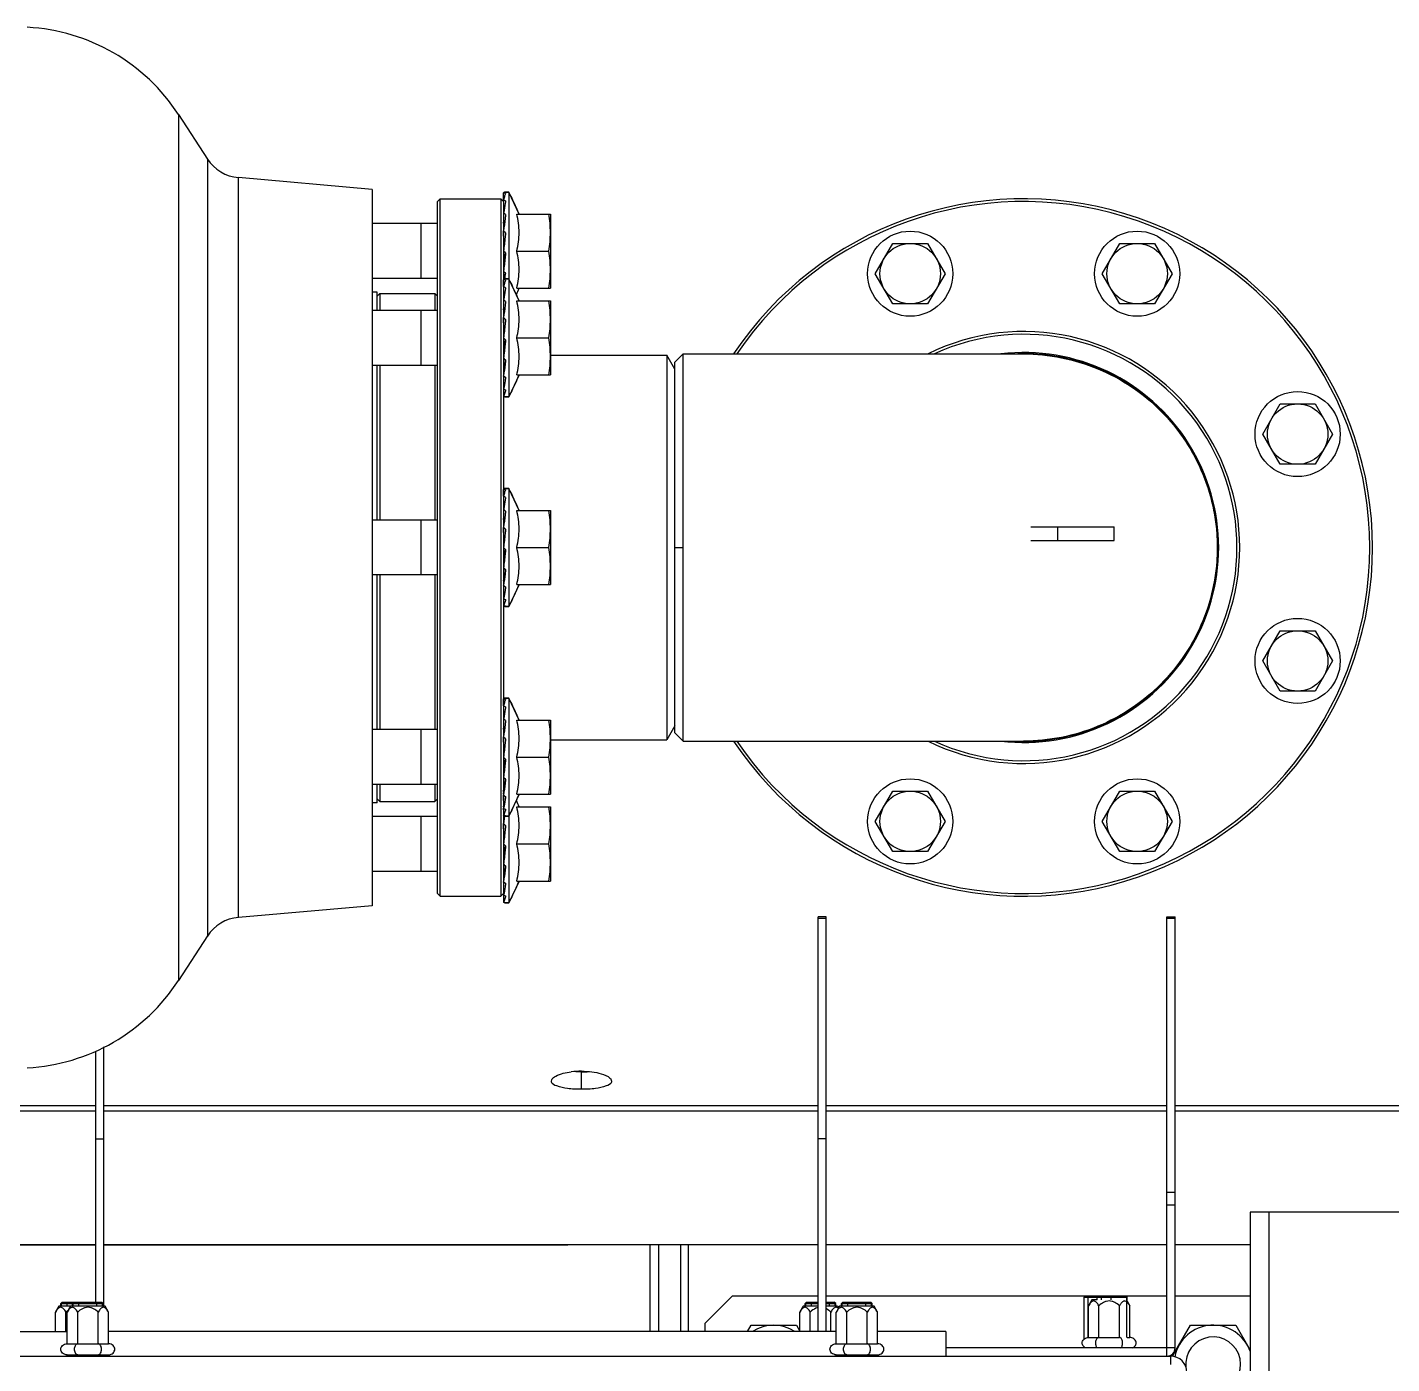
# Model space of a CAD drawing. Header units: millimetres. Extents: x 0 to 10500, y 0 to 7425.
# Drawn here: x 3596.9 to 4093.6, y 1867.5 to 2354.2 of the extents above; entities that cross this region are included whole.
import ezdxf

# ---------------------------------------------------------------- set-up
doc = ezdxf.new("R2010")
doc.units = ezdxf.units.MM
doc.header["$LTSCALE"] = 577.5
doc.layers.get('0').update_dxf_attribs({"linetype": 'CONTINUOUS'})
doc.layers.add('02___PRT_ALL_AXES', color=7, linetype='CONTINUOUS')
doc.layers.add('AXES', color=7, linetype='CONTINUOUS')

msp = doc.modelspace()

# ---------------------------------------------------------------- linework, layer by layer
at = {"color": 6, "linetype": 'Continuous'}
for p, q in [((3651.92, 2322.42), (3662.45, 2306.21)), ((3651.92, 2322.42), (3651.92, 2007.04)), ((3662.45, 2306.21), (3662.45, 2023.25)), ((3673.72, 2030.02), (3673.72, 2299.43)), ((3722.49, 2295.17), (3673.72, 2299.43)), ((3722.49, 2295.17), (3722.49, 2034.29)), ((3722.49, 2034.29), (3673.72, 2030.02)), ((3662.45, 2023.25), (3651.92, 2007.04))]:
    msp.add_line(p, q, dxfattribs=at)
at = {"color": 7, "linetype": 'Continuous'}
for p, q in [((3746.24, 2290.73), (3747.24, 2291.73)), ((3746.24, 2038.73), (3746.24, 2290.73)), ((3747.24, 2037.73), (3747.24, 2291.73)), ((3770.24, 2290.73), (3769.24, 2291.73)), ((3769.24, 2291.73), (3769.24, 2037.73)), ((3770.24, 2290.73), (3770.24, 2038.73)), ((3770.29, 2291.37), (3770.27, 2293.85)), ((3770.71, 2294.18), (3772.24, 2294.18)), ((3770.32, 2286.79), (3770.27, 2286.48)), ((3740.24, 2262.68), (3740.24, 2282.68)), ((3770.29, 2284.74), (3770.24, 2284.73)), ((3770.3, 2284), (3770.24, 2284)), ((3770.32, 2283.27), (3770.24, 2283.28)), ((3770.33, 2282.6), (3770.24, 2282.64)), ((3770.33, 2280.5), (3770.24, 2280.55)), ((3770.33, 2282.4), (3770.31, 2283.26)), ((3770.28, 2280.05), (3770.24, 2280.07)), ((3770.37, 2276.77), (3770.24, 2276.86)), ((3770.69, 2276.26), (3770.24, 2276.61)), ((3770.37, 2276.77), (3770.37, 2276.87)), ((3771.04, 2272), (3770.24, 2272.68)), ((3770.37, 2268.38), (3771.04, 2272)), ((3770.37, 2268.38), (3770.24, 2268.49)), ((3770.37, 2264.7), (3770.24, 2264.81)), ((3770.27, 2262.06), (3770.24, 2262.08)), ((3770.28, 2260.61), (3770.24, 2260.63)), ((3770.29, 2259.75), (3770.27, 2262.23)), ((3770.37, 2264.7), (3770.46, 2265.15)), ((3770.71, 2262.56), (3772.24, 2262.56)), ((3724.24, 2256.23), (3725.24, 2257.23)), ((3725.24, 2257.23), (3725.24, 2251.06)), ((3725.24, 2257.23), (3745.24, 2257.23)), ((3746.24, 2256.23), (3745.24, 2257.23)), ((3745.24, 2257.23), (3745.24, 2251.06)), ((3770.3, 2256.85), (3770.28, 2254.92)), ((3740.24, 2231.06), (3740.24, 2251.06)), ((3770.29, 2253.12), (3770.24, 2253.11)), ((3770.3, 2252.38), (3770.24, 2252.39)), ((3770.32, 2251.65), (3770.24, 2251.66)), ((3770.33, 2250.98), (3770.24, 2251.02)), ((3770.32, 2255.17), (3770.27, 2254.86)), ((3770.33, 2250.79), (3770.31, 2251.64)), ((3770.33, 2248.89), (3770.24, 2248.93)), ((3770.28, 2248.43), (3770.24, 2248.45)), ((3770.37, 2245.16), (3770.24, 2245.25)), ((3770.69, 2244.64), (3770.24, 2244.99)), ((3771.04, 2240.38), (3770.24, 2241.06)), ((3770.37, 2245.16), (3770.37, 2245.25)), ((3770.37, 2236.76), (3770.24, 2236.88)), ((3770.37, 2236.76), (3771.04, 2240.38)), ((3725.24, 2231.06), (3725.24, 2174.73)), ((3745.24, 2231.06), (3745.24, 2174.73)), ((3770.37, 2233.08), (3770.24, 2233.19)), ((3770.32, 2230.41), (3770.24, 2230.46)), ((3770.37, 2233.08), (3770.46, 2233.53)), ((3832.64, 2229.73), (3829.76, 2234.73)), ((3829.76, 2234.73), (3829.76, 2094.73)), ((3835.64, 2235.23), (3832.64, 2232.23)), ((3832.64, 2097.23), (3832.64, 2232.23)), ((3835.69, 2164.73), (3835.64, 2235.23)), ((3835.65, 2235.23), (3959.61, 2235.23)), ((3770.29, 2228.99), (3770.24, 2229.01)), ((3770.32, 2226.94), (3770.28, 2227.22)), ((3770.32, 2230.41), (3770.31, 2230.37)), ((3770.29, 2222.43), (3770.27, 2219.88)), ((3770.29, 2222.37), (3770.28, 2222.43)), ((3770.71, 2219.56), (3772.24, 2219.56)), ((3770.29, 2183.42), (3770.27, 2185.9)), ((3770.71, 2186.23), (3772.24, 2186.23)), ((3770.29, 2176.79), (3770.24, 2176.78)), ((3770.3, 2176.05), (3770.24, 2176.05)), ((3770.32, 2178.84), (3770.27, 2178.53)), ((3740.24, 2154.73), (3740.24, 2174.73)), ((3770.32, 2175.32), (3770.24, 2175.33)), ((3770.33, 2174.65), (3770.24, 2174.69)), ((3770.33, 2172.55), (3770.24, 2172.6)), ((3770.28, 2172.1), (3770.24, 2172.12)), ((3770.33, 2174.45), (3770.31, 2175.31)), ((3770.37, 2168.82), (3770.24, 2168.91)), ((3770.69, 2168.31), (3770.24, 2168.66)), ((3770.37, 2168.82), (3770.37, 2168.92)), ((3771.04, 2164.05), (3770.24, 2164.73)), ((3770.37, 2160.43), (3771.04, 2164.05)), ((3832.64, 2164.73), (3835.69, 2164.73)), ((3835.64, 2094.23), (3835.69, 2164.73)), ((3770.37, 2160.43), (3770.24, 2160.54)), ((3770.37, 2156.75), (3770.24, 2156.86)), ((3770.37, 2156.75), (3770.46, 2157.2)), ((3725.24, 2154.73), (3725.24, 2098.4)), ((3745.24, 2154.73), (3745.24, 2098.4)), ((3770.32, 2154.08), (3770.24, 2154.13)), ((3770.29, 2152.65), (3770.24, 2152.68)), ((3770.32, 2154.08), (3770.31, 2154.04)), ((3770.29, 2146.1), (3770.27, 2143.55)), ((3770.32, 2150.61), (3770.28, 2150.89)), ((3770.29, 2146.03), (3770.28, 2146.1)), ((3770.71, 2143.23), (3772.24, 2143.23)), ((3770.29, 2107.09), (3770.27, 2109.57)), ((3770.71, 2109.9), (3772.24, 2109.9)), ((3770.32, 2102.51), (3770.27, 2102.2)), ((3740.24, 2078.4), (3740.24, 2098.4)), ((3770.29, 2100.46), (3770.24, 2100.45)), ((3770.3, 2099.71), (3770.24, 2099.72)), ((3770.32, 2098.98), (3770.24, 2099)), ((3770.33, 2098.32), (3770.24, 2098.36)), ((3770.33, 2098.12), (3770.31, 2098.97)), ((3832.64, 2099.73), (3829.76, 2094.73)), ((3832.64, 2097.23), (3835.64, 2094.23)), ((3770.33, 2096.22), (3770.24, 2096.26)), ((3770.28, 2095.77), (3770.24, 2095.79)), ((3770.37, 2092.49), (3770.24, 2092.58)), ((3770.69, 2091.97), (3770.24, 2092.33)), ((3770.37, 2092.49), (3770.37, 2092.59)), ((3835.65, 2094.23), (3959.61, 2094.23)), ((3771.04, 2087.71), (3770.24, 2088.4)), ((3770.37, 2084.09), (3771.04, 2087.71)), ((3770.37, 2084.09), (3770.24, 2084.21)), ((3725.24, 2078.4), (3725.24, 2072.23)), ((3745.24, 2078.4), (3745.24, 2072.23)), ((3770.37, 2080.42), (3770.24, 2080.53)), ((3770.32, 2077.75), (3770.24, 2077.8)), ((3770.32, 2077.75), (3770.31, 2077.71)), ((3770.37, 2080.42), (3770.46, 2080.87)), ((3724.24, 2073.23), (3725.24, 2072.23)), ((3725.24, 2072.23), (3745.24, 2072.23)), ((3746.24, 2073.23), (3745.24, 2072.23)), ((3770.29, 2076.32), (3770.24, 2076.34)), ((3770.28, 2075.43), (3770.27, 2075.39)), ((3770.28, 2075.38), (3770.27, 2075.39)), ((3770.27, 2074.93), (3770.27, 2075.39)), ((3770.28, 2076.33), (3770.28, 2076.34)), ((3770.29, 2075.92), (3770.28, 2076.33)), ((3770.32, 2074.28), (3770.28, 2074.56)), ((3770.3, 2072.59), (3770.28, 2074.54)), ((3740.24, 2046.78), (3740.24, 2066.78)), ((3770.28, 2068.84), (3770.24, 2068.83)), ((3770.28, 2068.1), (3770.24, 2068.1)), ((3770.27, 2067.37), (3770.24, 2067.38)), ((3770.33, 2066.7), (3770.24, 2066.74)), ((3770.28, 2070.64), (3770.27, 2070.58)), ((3770.27, 2070.24), (3770.27, 2070.58)), ((3770.29, 2069.77), (3770.27, 2067.22)), ((3770.63, 2066.91), (3770.27, 2064.11)), ((3770.29, 2069.7), (3770.28, 2069.77)), ((3770.29, 2069.25), (3770.28, 2069.75)), ((3770.33, 2066.5), (3770.32, 2067.17)), ((3770.71, 2066.9), (3772.24, 2066.9)), ((3770.33, 2064.6), (3770.24, 2064.65)), ((3770.28, 2064.15), (3770.24, 2064.17)), ((3770.37, 2060.87), (3770.24, 2060.96)), ((3770.69, 2060.36), (3770.24, 2060.71)), ((3771.04, 2056.1), (3770.24, 2056.78)), ((3770.37, 2060.87), (3770.37, 2060.97)), ((3770.37, 2052.48), (3770.24, 2052.59)), ((3770.37, 2052.48), (3771.04, 2056.1)), ((3770.37, 2048.8), (3770.24, 2048.91)), ((3770.37, 2048.8), (3770.46, 2049.25)), ((3770.32, 2046.13), (3770.24, 2046.18)), ((3770.29, 2044.7), (3770.24, 2044.73)), ((3770.32, 2042.66), (3770.28, 2042.94)), ((3770.32, 2046.13), (3770.31, 2046.09)), ((3746.24, 2038.73), (3747.24, 2037.73)), ((3770.24, 2038.73), (3769.24, 2037.73)), ((3770.29, 2038.15), (3770.27, 2035.6)), ((3770.29, 2038.08), (3770.28, 2038.15)), ((3770.71, 2035.28), (3772.24, 2035.28)), ((3887.79, 2030.23), (3884.79, 2030.23)), ((3884.79, 2029.76), (3887.79, 2029.76)), ((3887.79, 1879.23), (3887.79, 2030.23)), ((4011.79, 2030.23), (4014.79, 2030.23)), ((4011.79, 1870.23), (4011.79, 2030.23)), ((4011.79, 2029.76), (4014.79, 2029.76)), ((3624.79, 1888.43), (3624.79, 1982.93)), ((3798.64, 1967.41), (3798.64, 1973.73)), ((3497.79, 1961.55), (3621.79, 1961.55)), ((3497.79, 1959.53), (3621.79, 1959.53)), ((3624.79, 1961.55), (3884.79, 1961.55)), ((3624.79, 1959.53), (3884.79, 1959.53)), ((3887.79, 1961.55), (4011.79, 1961.55)), ((3887.79, 1959.53), (4011.79, 1959.53)), ((4014.79, 1961.55), (4118.64, 1961.55)), ((4014.79, 1959.53), (4118.64, 1959.53)), ((3621.79, 1949.42), (3624.79, 1949.42)), ((3887.79, 1949.42), (3884.79, 1949.42)), ((4011.79, 1929.92), (4014.79, 1929.92)), ((4011.79, 1925.39), (4014.79, 1925.39)), ((4048.85, 1922.73), (4042.13, 1922.73)), ((4042.13, 1922.73), (4042.13, 1622.73)), ((4124.01, 1922.73), (4048.85, 1922.73)), ((4048.85, 1922.73), (4048.85, 1622.73)), ((3837.64, 1879.23), (3837.64, 1910.73)), ((3608.37, 1888.43), (3607.17, 1886.35)), ((3612.64, 1888.43), (3608.37, 1888.43)), ((3609.08, 1889.43), (3609.58, 1889.93)), ((3609.08, 1889.43), (3624.47, 1889.43)), ((3609.79, 1889.93), (3609.32, 1889.43)), ((3609.32, 1888.43), (3609.32, 1889.43)), ((3609.58, 1889.93), (3623.97, 1889.93)), ((3611.77, 1889.93), (3611.4, 1889.43)), ((3611.4, 1888.43), (3611.4, 1889.43)), ((3612.64, 1888.43), (3611.44, 1886.35)), ((3625.18, 1888.43), (3612.64, 1888.43)), ((3613.35, 1889.43), (3613.85, 1889.93)), ((3614.07, 1889.93), (3613.59, 1889.43)), ((3613.59, 1888.43), (3613.59, 1889.43)), ((3616.04, 1889.93), (3615.67, 1889.43)), ((3615.67, 1888.43), (3615.67, 1889.43)), ((3621.85, 1889.93), (3622.23, 1889.43)), ((3622.23, 1888.43), (3622.23, 1889.43)), ((3623.77, 1889.93), (3624.25, 1889.43)), ((3624.47, 1889.43), (3623.97, 1889.93)), ((3624.25, 1888.43), (3624.25, 1889.43)), ((3626.42, 1886.29), (3625.18, 1888.43)), ((3853.64, 1892.23), (3843.64, 1882.23)), ((3853.64, 1892.23), (3884.79, 1892.23)), ((3879.37, 1888.43), (3878.17, 1886.35)), ((3884.79, 1888.43), (3879.37, 1888.43)), ((3880.07, 1889.43), (3880.57, 1889.93)), ((3880.07, 1889.43), (3884.79, 1889.43)), ((3880.78, 1889.93), (3880.31, 1889.43)), ((3880.31, 1888.43), (3880.31, 1889.43)), ((3880.57, 1889.93), (3884.79, 1889.93)), ((3882.76, 1889.93), (3882.39, 1889.43)), ((3882.39, 1888.43), (3882.39, 1889.43)), ((3887.79, 1892.23), (4011.79, 1892.23)), ((3887.79, 1889.93), (3890.69, 1889.93)), ((3887.79, 1889.43), (3891.19, 1889.43)), ((3891.09, 1888.43), (3887.79, 1888.43)), ((3888.57, 1889.93), (3888.95, 1889.43)), ((3888.95, 1888.43), (3888.95, 1889.43)), ((3890.49, 1889.93), (3890.97, 1889.43)), ((3891.19, 1889.43), (3890.69, 1889.93)), ((3890.97, 1888.43), (3890.97, 1889.43)), ((3891.9, 1888.43), (3891.09, 1888.43)), ((3892.64, 1888.43), (3891.44, 1886.35)), ((3891.9, 1888.43), (3892.27, 1887.8)), ((3905.17, 1888.43), (3892.64, 1888.43)), ((3893.34, 1889.43), (3893.84, 1889.93)), ((3893.34, 1889.43), (3904.46, 1889.43)), ((3894.06, 1889.93), (3893.58, 1889.43)), ((3893.58, 1888.43), (3893.58, 1889.43)), ((3893.84, 1889.93), (3903.96, 1889.93)), ((3896.03, 1889.93), (3895.66, 1889.43)), ((3895.66, 1888.43), (3895.66, 1889.43)), ((3901.84, 1889.93), (3902.22, 1889.43)), ((3902.22, 1888.43), (3902.22, 1889.43)), ((3903.76, 1889.93), (3904.24, 1889.43)), ((3904.46, 1889.43), (3903.96, 1889.93)), ((3904.24, 1888.43), (3904.24, 1889.43)), ((3906.41, 1886.29), (3905.17, 1888.43)), ((3981.64, 1891.73), (3982.14, 1892.23)), ((3981.64, 1891.73), (3997.33, 1891.73)), ((3983.49, 1892.23), (3983.16, 1891.73)), ((3983.16, 1877.02), (3983.16, 1891.73)), ((3984.5, 1890.73), (3983.26, 1888.59)), ((3983.26, 1877.03), (3983.26, 1888.59)), ((3986.41, 1890.73), (3984.5, 1890.73)), ((3986.41, 1891.73), (3986.91, 1892.23)), ((3986.88, 1892.23), (3986.87, 1892.18)), ((3987.01, 1877.03), (3987.01, 1888.59)), ((3988.26, 1892.23), (3987.93, 1891.73)), ((3987.93, 1890.73), (3987.93, 1891.73)), ((3991.66, 1892.23), (3991.5, 1891.73)), ((3991.5, 1890.73), (3991.5, 1891.73)), ((3994.52, 1877.03), (3994.52, 1888.59)), ((3996.66, 1892.23), (3997.15, 1891.73)), ((3997.33, 1891.73), (3996.83, 1892.23)), ((3997.15, 1877.03), (3997.15, 1891.73)), ((3997.33, 1890.21), (3998.27, 1888.59)), ((3998.27, 1877.03), (3998.27, 1888.59)), ((4014.79, 1892.23), (4042.13, 1892.23)), ((3607.14, 1879.23), (3607.14, 1886.29)), ((3610.95, 1879.23), (3610.95, 1886.29)), ((3611.41, 1874.73), (3611.41, 1886.29)), ((3615.22, 1874.73), (3615.22, 1886.29)), ((3622.72, 1874.73), (3622.72, 1886.29)), ((3626.42, 1874.73), (3626.42, 1886.29)), ((3878.13, 1879.23), (3878.13, 1886.29)), ((3881.94, 1879.23), (3881.94, 1886.29)), ((3889.44, 1879.23), (3889.44, 1886.29)), ((3891.4, 1874.73), (3891.4, 1886.29)), ((3895.21, 1874.73), (3895.21, 1886.29)), ((3902.71, 1874.73), (3902.71, 1886.29)), ((3906.41, 1874.73), (3906.41, 1886.29)), ((3843.64, 1879.23), (3843.64, 1882.23)), ((3611.41, 1874.73), (3615.11, 1874.73)), ((3615.11, 1874.73), (3622.72, 1874.73)), ((3622.72, 1874.73), (3626.42, 1874.73)), ((3891.4, 1874.73), (3895.1, 1874.73)), ((3895.1, 1874.73), (3902.71, 1874.73)), ((3902.71, 1874.73), (3906.41, 1874.73)), ((4014.79, 1873.23), (3931.3, 1873.23)), ((3983.26, 1877.03), (3994.52, 1877.03)), ((3997.33, 1877.03), (3998.27, 1877.03)), ((3611.41, 1870.73), (3615.11, 1870.73)), ((3611.41, 1870.23), (3611.41, 1870.73)), ((3615.11, 1870.73), (3622.72, 1870.73)), ((3615.22, 1870.23), (3615.22, 1870.73)), ((3622.72, 1870.73), (3626.42, 1870.73)), ((3622.72, 1870.23), (3622.72, 1870.73)), ((3626.42, 1870.23), (3626.42, 1870.73)), ((3891.4, 1870.73), (3895.1, 1870.73)), ((3891.4, 1870.23), (3891.4, 1870.73)), ((3895.1, 1870.73), (3902.71, 1870.73)), ((3895.21, 1870.23), (3895.21, 1870.73)), ((3902.71, 1870.73), (3906.41, 1870.73)), ((3902.71, 1870.23), (3902.71, 1870.73)), ((3906.41, 1870.23), (3906.41, 1870.73)), ((4013.1, 1870.23), (4013.1, 1867.23))]:
    msp.add_line(p, q, dxfattribs=at)
at = {"color": 3, "linetype": 'Continuous'}
for p, q in [((3884.79, 1879.23), (3884.79, 2030.23)), ((4014.79, 1873.23), (4014.79, 2030.23)), ((3621.79, 1889.93), (3621.79, 1981.33)), ((3621.79, 1910.73), (3497.79, 1910.73)), ((3793.64, 1910.73), (3624.79, 1910.73)), ((3884.79, 1910.73), (3803.64, 1910.73)), ((4011.79, 1910.73), (3887.79, 1910.73)), ((4042.13, 1910.73), (4014.79, 1910.73)), ((3580.99, 1879.23), (3611.41, 1879.23)), ((3891.4, 1879.23), (3626.42, 1879.23)), ((3931.25, 1879.23), (3906.41, 1879.23)), ((3931.25, 1879.23), (3931.33, 1870.23)), ((3502.25, 1870.23), (4013.1, 1870.23))]:
    msp.add_line(p, q, dxfattribs=at)
at = {"color": 6, "linetype": 'Continuous'}
for centre, radius, start, end in [((3593.21, 2284.29), 70, 33, 87), ((3675.03, 2314.38), 15, 213, 265), ((3675.03, 2015.08), 15, 95, 147), ((3593.21, 2045.17), 70, 273, 327)]:
    msp.add_arc(centre, radius, start, end, dxfattribs=at)
at = {"color": 7, "linetype": 'Continuous'}
for centre, radius, start, end in [((3771.83, 2292.78), 1.89, 145.1228, 145.5181), ((3810.07, 2281.75), 40.93, 166.4042, 166.5296), ((4785.69, 2299.57), 1015.46, 180.4673, 180.72156), ((3959.64, 2164.73), 127, 213.7236, 146.2764), ((3959.64, 2164.73), 126, 214.0248, 145.9752), ((4346.27, 2292.81), 576.04, 180.62921, 180.94996), ((4064.81, 2287.95), 294.53, 181.0799, 181.3985), ((3771.83, 2261.16), 1.89, 145.1228, 145.5181), ((4048.19, 2257.42), 277.91, 178.498, 178.9948), ((3491.14, 2297.53), 281.83, 352.8693, 353.3071), ((3810.07, 2250.13), 40.93, 166.4042, 166.5296), ((4785.69, 2267.95), 1015.46, 180.4673, 180.72156), ((4346.27, 2261.19), 576.04, 180.62921, 180.94996), ((4064.81, 2256.34), 294.53, 181.0799, 181.3985), ((3959.64, 2164.73), 78.65, 243.7123, 116.2877), ((3959.64, 2164.73), 77.65, 245.2412, 114.7588), ((3959.64, 2164.73), 71, 263.2745, 96.7255), ((4056.08, 2225.62), 285.8, 178.5025, 179.0382), ((4316.23, 2221.15), 545.99, 179.0315, 179.3622), ((4734.16, 2214.56), 963.92, 179.24915, 179.53213), ((3771.83, 2184.83), 1.89, 145.1228, 145.5181), ((3810.07, 2173.8), 40.93, 166.4042, 166.5296), ((4785.69, 2191.62), 1015.46, 180.4673, 180.72156), ((4346.27, 2184.86), 576.04, 180.62921, 180.94996), ((4064.81, 2180), 294.53, 181.0799, 181.3985), ((4056.08, 2149.28), 285.8, 178.5025, 179.0382), ((4316.23, 2144.81), 545.99, 179.0315, 179.3622), ((4734.16, 2138.23), 963.92, 179.24915, 179.53213), ((3771.83, 2108.5), 1.89, 145.1228, 145.5181), ((3810.07, 2097.47), 40.93, 166.4042, 166.5296), ((4785.69, 2115.29), 1015.46, 180.4673, 180.72156), ((4346.27, 2108.52), 576.04, 180.62921, 180.94996), ((4064.81, 2103.67), 294.53, 181.0799, 181.3985), ((4316.23, 2068.48), 545.99, 179.0315, 179.3622), ((4056.08, 2072.95), 285.8, 178.5025, 179.0382), ((4734.16, 2061.89), 963.92, 179.24915, 179.53213), ((4064.81, 2072.05), 294.53, 181.0799, 181.3985), ((4056.08, 2041.33), 285.8, 178.5025, 179.0382), ((4316.23, 2036.86), 545.99, 179.0315, 179.3622), ((4734.16, 2030.28), 963.92, 179.24915, 179.53213), ((3798.61, 1944.27), 29.73, 89.9395, 97.2076), ((3798.66, 2000.24), 26.52, 269.9721, 274.3726)]:
    msp.add_arc(centre, radius, start, end, dxfattribs=at)
at = {"color": 3, "linetype": 'Continuous'}
for centre, radius, start, end in [((4011.79, 1873.23), 3, 270, 360), ((4013.1, 1864.23), 6, 359.999, 89.999)]:
    msp.add_arc(centre, radius, start, end, dxfattribs=at)
at = {"color": 7, "linetype": 'Continuous'}
for centre, major_axis, ratio, start_param, end_param in [((3770.24, 2272.68), (23.77, -10.49), 0.789413, 1.874255, 1.904967), ((3770.24, 2272.68), (23.27, -17.04), 0.563465, 1.930289, 1.961001), ((3770.24, 2272.68), (24.17, -19.68), 0.358154, 1.822808, 1.85352), ((3770.24, 2272.68), (24.91, -21.06), 0.174019, 1.685102, 1.715814), ((3770.24, 2272.68), (24.91, -21.06), 0.174019, -1.423635, -1.392922), ((3770.24, 2241.06), (23.77, -10.49), 0.789413, 1.874255, 1.904967), ((3770.24, 2241.06), (23.27, -17.04), 0.563465, 1.930289, 1.961001), ((3770.24, 2241.06), (24.17, -19.68), 0.358154, 1.822808, 1.85352), ((3770.24, 2241.06), (24.91, -21.06), 0.174019, 1.685102, 1.715814), ((3770.24, 2241.06), (24.91, -21.06), 0.174019, -1.423635, -1.392922), ((3770.24, 2241.06), (24.17, -19.68), 0.358154, -1.285929, -1.255217), ((3770.24, 2241.06), (23.27, -17.04), 0.563465, -1.178448, -1.147736), ((3770.24, 2241.06), (23.77, -10.49), 0.789413, -1.234482, -1.203769), ((3770.24, 2164.73), (23.77, -10.49), 0.789413, 1.874255, 1.904967), ((3770.24, 2164.73), (23.27, -17.04), 0.563465, 1.930289, 1.961001), ((3770.24, 2164.73), (24.17, -19.68), 0.358154, 1.822808, 1.85352), ((3770.24, 2164.73), (24.91, -21.06), 0.174019, 1.685102, 1.715814), ((3770.24, 2164.73), (24.91, -21.06), 0.174019, -1.423635, -1.392922), ((3770.24, 2164.73), (24.17, -19.68), 0.358154, -1.285929, -1.255217), ((3770.24, 2164.73), (23.27, -17.04), 0.563465, -1.178448, -1.147736), ((3770.24, 2164.73), (23.77, -10.49), 0.789413, -1.234482, -1.203769), ((3770.24, 2088.4), (23.77, -10.49), 0.789413, 1.874255, 1.904967), ((3770.24, 2088.4), (23.27, -17.04), 0.563465, 1.930289, 1.961001), ((3770.24, 2088.4), (24.17, -19.68), 0.358154, 1.822808, 1.85352), ((3770.24, 2088.4), (24.91, -21.06), 0.174019, 1.685102, 1.715814), ((3770.24, 2088.4), (24.91, -21.06), 0.174019, -1.423635, -1.392922), ((3770.24, 2088.4), (24.17, -19.68), 0.358154, -1.285929, -1.255217), ((3770.24, 2088.4), (23.27, -17.04), 0.563465, -1.178448, -1.147736), ((3770.24, 2088.4), (23.77, -10.49), 0.789413, -1.234482, -1.203769), ((3770.24, 2056.78), (24.91, -21.06), 0.174019, 1.685102, 1.715814), ((3770.24, 2056.78), (24.91, -21.06), 0.174019, -1.423635, -1.392922), ((3770.24, 2056.78), (24.17, -19.68), 0.358154, -1.285929, -1.255217), ((3770.24, 2056.78), (23.27, -17.04), 0.563465, -1.178448, -1.147736), ((3770.24, 2056.78), (23.77, -10.49), 0.789413, -1.234482, -1.203769)]:
    msp.add_ellipse(centre, major_axis=major_axis, ratio=ratio, start_param=start_param, end_param=end_param, dxfattribs=at)
for points, knots in [([(3770.71, 2294.18), (3770.67, 2294.18), (3770.49, 2294.14), (3770.36, 2293.98), (3770.28, 2293.86)], [0, 0, 0, 0, 0.194058, 1, 1, 1, 1]), ([(3771.04, 2293.72), (3770.89, 2293.43), (3770.61, 2292.64), (3770.41, 2291.85), (3770.29, 2291.37)], [0, 0, 0, 0, 0.406164, 1, 1, 1, 1]), ([(3771.04, 2290.95), (3770.98, 2290.65), (3770.71, 2289.27), (3770.49, 2287.88), (3770.32, 2286.79)], [0, 0, 0, 0, 0.21717, 1, 1, 1, 1]), ([(3771.04, 2285.97), (3770.98, 2285.51), (3770.71, 2283.52), (3770.47, 2281.53), (3770.27, 2280.01)], [0, 0, 0, 0, 0.232855, 1, 1, 1, 1]), ([(3771.04, 2279.39), (3770.98, 2278.84), (3770.73, 2276.59), (3770.47, 2274.35), (3770.27, 2272.66)], [0, 0, 0, 0, 0.244496, 1, 1, 1, 1]), ([(3771.04, 2272), (3770.98, 2271.43), (3770.74, 2269.19), (3770.48, 2266.96), (3770.27, 2265.3)], [0, 0, 0, 0, 0.254904, 1, 1, 1, 1]), ([(3770.71, 2262.56), (3770.67, 2262.56), (3770.49, 2262.52), (3770.36, 2262.36), (3770.28, 2262.24)], [0, 0, 0, 0, 0.194058, 1, 1, 1, 1]), ([(3771.04, 2262.11), (3770.89, 2261.81), (3770.61, 2261.03), (3770.41, 2260.23), (3770.29, 2259.76)], [0, 0, 0, 0, 0.406164, 1, 1, 1, 1]), ([(3771.04, 2259.33), (3770.98, 2259.03), (3770.71, 2257.65), (3770.49, 2256.26), (3770.32, 2255.17)], [0, 0, 0, 0, 0.21717, 1, 1, 1, 1]), ([(3771.04, 2254.35), (3770.98, 2253.89), (3770.71, 2251.9), (3770.47, 2249.92), (3770.27, 2248.39)], [0, 0, 0, 0, 0.232855, 1, 1, 1, 1]), ([(3771.04, 2247.77), (3770.98, 2247.22), (3770.73, 2244.98), (3770.47, 2242.73), (3770.27, 2241.04)], [0, 0, 0, 0, 0.244496, 1, 1, 1, 1]), ([(3771.04, 2240.38), (3770.98, 2239.81), (3770.74, 2237.58), (3770.48, 2235.35), (3770.27, 2233.69)], [0, 0, 0, 0, 0.254904, 1, 1, 1, 1]), ([(3771.04, 2233.07), (3770.98, 2232.55), (3770.75, 2230.6), (3770.49, 2228.65), (3770.27, 2227.22)], [0, 0, 0, 0, 0.266815, 1, 1, 1, 1]), ([(3959.61, 2235.23), (3968.81, 2235.23), (3987.42, 2231.53), (4010.92, 2215.73), (4026.51, 2192.26), (4030.13, 2173.79), (4030.12, 2164.73)], [0, 0, 0, 0, 0.25096, 0.501822, 0.752903, 1, 1, 1, 1]), ([(3771.04, 2226.72), (3770.98, 2226.31), (3770.76, 2224.88), (3770.51, 2223.44), (3770.27, 2222.43)], [0, 0, 0, 0, 0.284827, 1, 1, 1, 1]), ([(3771.04, 2222.11), (3770.94, 2221.65), (3770.74, 2220.89), (3770.45, 2220.14), (3770.27, 2219.88)], [0, 0, 0, 0, 0.601247, 1, 1, 1, 1]), ([(3770.71, 2219.56), (3770.67, 2219.56), (3770.49, 2219.6), (3770.36, 2219.76), (3770.28, 2219.88)], [0, 0, 0, 0, 0.194058, 1, 1, 1, 1]), ([(3771.04, 2219.78), (3771.02, 2219.75), (3770.93, 2219.64), (3770.8, 2219.56), (3770.71, 2219.56)], [0, 0, 0, 0, 0.310649, 1, 1, 1, 1]), ([(3770.71, 2186.23), (3770.67, 2186.23), (3770.49, 2186.19), (3770.36, 2186.03), (3770.28, 2185.91)], [0, 0, 0, 0, 0.194058, 1, 1, 1, 1]), ([(3771.04, 2185.77), (3770.89, 2185.48), (3770.61, 2184.69), (3770.41, 2183.9), (3770.29, 2183.42)], [0, 0, 0, 0, 0.406164, 1, 1, 1, 1]), ([(3771.04, 2183), (3770.98, 2182.7), (3770.71, 2181.32), (3770.49, 2179.93), (3770.32, 2178.84)], [0, 0, 0, 0, 0.21717, 1, 1, 1, 1]), ([(3771.04, 2178.02), (3770.98, 2177.56), (3770.71, 2175.57), (3770.47, 2173.58), (3770.27, 2172.06)], [0, 0, 0, 0, 0.232855, 1, 1, 1, 1]), ([(3771.04, 2171.44), (3770.98, 2170.89), (3770.73, 2168.64), (3770.47, 2166.4), (3770.27, 2164.71)], [0, 0, 0, 0, 0.244496, 1, 1, 1, 1]), ([(3771.04, 2164.05), (3770.98, 2163.48), (3770.74, 2161.24), (3770.48, 2159.01), (3770.27, 2157.35)], [0, 0, 0, 0, 0.254904, 1, 1, 1, 1]), ([(4030.12, 2164.73), (4030.13, 2155.66), (4026.5, 2137.19), (4010.92, 2113.72), (3987.42, 2097.92), (3968.81, 2094.23), (3959.61, 2094.23)], [0, 0, 0, 0, 0.247166, 0.498226, 0.749065, 1, 1, 1, 1]), ([(3771.04, 2156.74), (3770.98, 2156.22), (3770.75, 2154.26), (3770.49, 2152.32), (3770.27, 2150.89)], [0, 0, 0, 0, 0.266815, 1, 1, 1, 1]), ([(3771.04, 2150.39), (3770.98, 2149.98), (3770.76, 2148.54), (3770.51, 2147.11), (3770.27, 2146.1)], [0, 0, 0, 0, 0.284827, 1, 1, 1, 1]), ([(3771.04, 2145.78), (3770.94, 2145.32), (3770.74, 2144.56), (3770.45, 2143.81), (3770.27, 2143.55)], [0, 0, 0, 0, 0.601247, 1, 1, 1, 1]), ([(3770.71, 2143.23), (3770.67, 2143.23), (3770.49, 2143.27), (3770.36, 2143.43), (3770.28, 2143.55)], [0, 0, 0, 0, 0.194058, 1, 1, 1, 1]), ([(3771.04, 2143.45), (3771.02, 2143.41), (3770.93, 2143.31), (3770.8, 2143.23), (3770.71, 2143.23)], [0, 0, 0, 0, 0.310649, 1, 1, 1, 1]), ([(3770.71, 2109.9), (3770.67, 2109.9), (3770.49, 2109.86), (3770.36, 2109.7), (3770.28, 2109.58)], [0, 0, 0, 0, 0.194058, 1, 1, 1, 1]), ([(3771.04, 2109.44), (3770.89, 2109.15), (3770.61, 2108.36), (3770.41, 2107.57), (3770.29, 2107.09)], [0, 0, 0, 0, 0.406164, 1, 1, 1, 1]), ([(3771.04, 2106.67), (3770.98, 2106.37), (3770.71, 2104.99), (3770.49, 2103.6), (3770.32, 2102.51)], [0, 0, 0, 0, 0.21717, 1, 1, 1, 1]), ([(3771.04, 2101.69), (3770.98, 2101.22), (3770.71, 2099.24), (3770.47, 2097.25), (3770.27, 2095.73)], [0, 0, 0, 0, 0.232855, 1, 1, 1, 1]), ([(3771.04, 2095.1), (3770.98, 2094.56), (3770.73, 2092.31), (3770.47, 2090.07), (3770.27, 2088.37)], [0, 0, 0, 0, 0.244496, 1, 1, 1, 1]), ([(3771.04, 2087.71), (3770.98, 2087.14), (3770.74, 2084.91), (3770.48, 2082.68), (3770.27, 2081.02)], [0, 0, 0, 0, 0.254904, 1, 1, 1, 1]), ([(3771.04, 2080.4), (3770.98, 2079.88), (3770.75, 2077.93), (3770.49, 2075.98), (3770.27, 2074.56)], [0, 0, 0, 0, 0.266815, 1, 1, 1, 1]), ([(3771.04, 2074.06), (3770.98, 2073.65), (3770.76, 2072.21), (3770.51, 2070.78), (3770.27, 2069.77)], [0, 0, 0, 0, 0.284827, 1, 1, 1, 1]), ([(3771.04, 2069.44), (3770.94, 2068.98), (3770.74, 2068.22), (3770.45, 2067.48), (3770.27, 2067.22)], [0, 0, 0, 0, 0.601247, 1, 1, 1, 1]), ([(3770.71, 2066.9), (3770.67, 2066.9), (3770.49, 2066.94), (3770.36, 2067.1), (3770.28, 2067.22)], [0, 0, 0, 0, 0.194058, 1, 1, 1, 1]), ([(3771.04, 2067.12), (3771.02, 2067.08), (3770.93, 2066.98), (3770.8, 2066.9), (3770.71, 2066.9)], [0, 0, 0, 0, 0.310649, 1, 1, 1, 1]), ([(3771.04, 2063.49), (3770.98, 2062.94), (3770.73, 2060.69), (3770.47, 2058.45), (3770.27, 2056.76)], [0, 0, 0, 0, 0.244496, 1, 1, 1, 1]), ([(3771.04, 2056.1), (3770.98, 2055.53), (3770.74, 2053.29), (3770.48, 2051.06), (3770.27, 2049.4)], [0, 0, 0, 0, 0.254904, 1, 1, 1, 1]), ([(3771.04, 2048.79), (3770.98, 2048.27), (3770.75, 2046.31), (3770.49, 2044.37), (3770.27, 2042.94)], [0, 0, 0, 0, 0.266815, 1, 1, 1, 1]), ([(3771.04, 2042.44), (3770.98, 2042.03), (3770.76, 2040.59), (3770.51, 2039.16), (3770.27, 2038.15)], [0, 0, 0, 0, 0.284827, 1, 1, 1, 1]), ([(3771.04, 2037.83), (3770.94, 2037.37), (3770.74, 2036.61), (3770.45, 2035.86), (3770.27, 2035.6)], [0, 0, 0, 0, 0.601247, 1, 1, 1, 1]), ([(3770.71, 2035.28), (3770.67, 2035.28), (3770.49, 2035.32), (3770.36, 2035.48), (3770.28, 2035.6)], [0, 0, 0, 0, 0.194058, 1, 1, 1, 1]), ([(3771.04, 2035.5), (3771.02, 2035.46), (3770.93, 2035.36), (3770.8, 2035.28), (3770.71, 2035.28)], [0, 0, 0, 0, 0.310649, 1, 1, 1, 1]), ([(3788.27, 1971.53), (3788.58, 1971.82), (3790.59, 1973.06), (3792.97, 1973.53), (3794.88, 1973.77)], [0, 0, 0, 0, 0.178344, 1, 1, 1, 1]), ([(3798.64, 1973.73), (3798.29, 1973.73), (3797.59, 1973.74), (3796.9, 1973.78), (3796.55, 1973.8)], [0, 0, 0, 0, 0.504583, 1, 1, 1, 1]), ([(3798.64, 1967.41), (3796.94, 1967.41), (3793.79, 1967.58), (3790.34, 1968.28), (3787.28, 1969.52), (3787.86, 1971.17), (3788.27, 1971.53)], [0, 0, 0, 0, 0.391354, 0.697798, 0.874136, 1, 1, 1, 1]), ([(3809.02, 1971.53), (3809.43, 1971.16), (3810, 1969.51), (3806.95, 1968.28), (3803.5, 1967.58), (3800.35, 1967.41), (3798.64, 1967.41)], [0, 0, 0, 0, 0.125783, 0.302181, 0.608839, 1, 1, 1, 1]), ([(3610.95, 1886.29), (3610.82, 1886.51), (3610.56, 1886.93), (3610.11, 1887.49), (3609.62, 1887.91), (3609.05, 1888.09), (3608.47, 1887.91), (3607.98, 1887.49), (3607.54, 1886.93), (3607.27, 1886.51), (3607.14, 1886.29)], [0, 0, 0, 0, 0.14534, 0.279297, 0.397349, 0.5, 0.602652, 0.720704, 0.85466, 1, 1, 1, 1]), ([(3615.22, 1886.29), (3615.08, 1886.51), (3614.82, 1886.93), (3614.37, 1887.49), (3613.89, 1887.9), (3613.31, 1888.09), (3612.73, 1887.9), (3612.25, 1887.49), (3611.81, 1886.93), (3611.54, 1886.51), (3611.41, 1886.29)], [0, 0, 0, 0, 0.145434, 0.279449, 0.397503, 0.500084, 0.602645, 0.720653, 0.854617, 1, 1, 1, 1]), ([(3622.72, 1886.29), (3622.19, 1886.75), (3621.33, 1887.39), (3620.02, 1887.92), (3618.97, 1888.08), (3617.91, 1887.92), (3616.6, 1887.38), (3615.75, 1886.75), (3615.22, 1886.29)], [0, 0, 0, 0, 0.249953, 0.37504, 0.5, 0.624961, 0.750047, 1, 1, 1, 1]), ([(3624.57, 1888.03), (3624.39, 1888.03), (3624.01, 1887.9), (3623.54, 1887.49), (3623.11, 1886.93), (3622.85, 1886.51), (3622.72, 1886.29)], [0, 0, 0, 0, 0.202747, 0.438197, 0.70716, 1, 1, 1, 1]), ([(3626.38, 1886.36), (3626.25, 1886.57), (3626, 1886.98), (3625.58, 1887.51), (3625.12, 1887.91), (3624.74, 1888.03), (3624.57, 1888.03)], [0, 0, 0, 0, 0.292615, 0.561137, 0.796428, 1, 1, 1, 1]), ([(3881.94, 1886.29), (3881.81, 1886.51), (3881.54, 1886.93), (3881.1, 1887.49), (3880.61, 1887.91), (3880.03, 1888.09), (3879.46, 1887.91), (3878.97, 1887.49), (3878.53, 1886.93), (3878.26, 1886.51), (3878.13, 1886.29)], [0, 0, 0, 0, 0.145405, 0.279392, 0.397423, 0.499996, 0.60257, 0.720603, 0.854593, 1, 1, 1, 1]), ([(3884.79, 1887.92), (3884.52, 1887.86), (3883.47, 1887.5), (3882.56, 1886.83), (3881.94, 1886.29)], [0, 0, 0, 0, 0.250537, 1, 1, 1, 1]), ([(3891.29, 1888.03), (3891.11, 1888.03), (3890.73, 1887.9), (3890.26, 1887.49), (3889.83, 1886.93), (3889.57, 1886.51), (3889.44, 1886.29)], [0, 0, 0, 0, 0.202756, 0.438198, 0.707157, 1, 1, 1, 1]), ([(3892.17, 1887.62), (3892.1, 1887.68), (3891.85, 1887.89), (3891.53, 1888.03), (3891.29, 1888.03)], [0, 0, 0, 0, 0.27726, 1, 1, 1, 1]), ([(3895.21, 1886.29), (3895.08, 1886.51), (3894.81, 1886.93), (3894.37, 1887.49), (3893.88, 1887.9), (3893.3, 1888.09), (3892.73, 1887.9), (3892.24, 1887.49), (3891.8, 1886.93), (3891.53, 1886.51), (3891.4, 1886.29)], [0, 0, 0, 0, 0.145432, 0.279445, 0.397497, 0.500079, 0.602641, 0.720652, 0.854617, 1, 1, 1, 1]), ([(3902.71, 1886.29), (3902.18, 1886.75), (3901.32, 1887.39), (3900.02, 1887.92), (3898.96, 1888.08), (3897.9, 1887.92), (3896.59, 1887.39), (3895.74, 1886.75), (3895.21, 1886.29)], [0, 0, 0, 0, 0.249953, 0.37504, 0.5, 0.624961, 0.750047, 1, 1, 1, 1]), ([(3904.56, 1888.03), (3904.38, 1888.03), (3904, 1887.9), (3903.53, 1887.49), (3903.1, 1886.93), (3902.84, 1886.51), (3902.71, 1886.29)], [0, 0, 0, 0, 0.202746, 0.438195, 0.707158, 1, 1, 1, 1]), ([(3906.37, 1886.36), (3906.25, 1886.57), (3905.99, 1886.98), (3905.57, 1887.51), (3905.11, 1887.91), (3904.73, 1888.03), (3904.56, 1888.03)], [0, 0, 0, 0, 0.292617, 0.561139, 0.796431, 1, 1, 1, 1]), ([(3985.14, 1890.33), (3984.95, 1890.33), (3984.57, 1890.2), (3984.09, 1889.79), (3983.65, 1889.23), (3983.39, 1888.81), (3983.26, 1888.59)], [0, 0, 0, 0, 0.203965, 0.439714, 0.708175, 1, 1, 1, 1]), ([(3987.01, 1888.59), (3986.88, 1888.81), (3986.62, 1889.23), (3986.18, 1889.79), (3985.71, 1890.2), (3985.32, 1890.33), (3985.14, 1890.33)], [0, 0, 0, 0, 0.291825, 0.560286, 0.796036, 1, 1, 1, 1]), ([(3994.52, 1888.59), (3993.99, 1889.05), (3993.13, 1889.69), (3991.82, 1890.23), (3990.76, 1890.38), (3989.71, 1890.23), (3988.4, 1889.69), (3987.54, 1889.05), (3987.01, 1888.59)], [0, 0, 0, 0, 0.249952, 0.375039, 0.5, 0.624962, 0.750048, 1, 1, 1, 1]), ([(3997.33, 1889.87), (3997.13, 1890.06), (3996.77, 1890.33), (3996.2, 1890.34), (3995.81, 1890.17), (3995.45, 1889.88), (3994.99, 1889.37), (3994.7, 1888.91), (3994.52, 1888.59)], [0, 0, 0, 0, 0.230661, 0.334337, 0.443636, 0.565748, 0.700894, 1, 1, 1, 1]), ([(3998.27, 1888.59), (3998.2, 1888.71), (3997.93, 1889.16), (3997.61, 1889.6), (3997.33, 1889.87)], [0, 0, 0, 0, 0.266582, 1, 1, 1, 1]), ([(3611.41, 1870.73), (3611.09, 1870.73), (3610.48, 1870.84), (3609.71, 1871.3), (3609.22, 1871.96), (3609.04, 1872.73), (3609.22, 1873.5), (3609.71, 1874.16), (3610.48, 1874.62), (3611.09, 1874.73), (3611.41, 1874.73)], [0, 0, 0, 0, 0.141394, 0.270288, 0.388354, 0.5, 0.611647, 0.729714, 0.858613, 1, 1, 1, 1]), ([(3615.22, 1870.73), (3615.05, 1870.73), (3614.69, 1870.88), (3614.35, 1871.37), (3614.13, 1872.01), (3614.05, 1872.73), (3614.13, 1873.45), (3614.35, 1874.09), (3614.69, 1874.57), (3615.05, 1874.73), (3615.22, 1874.73)], [0, 0, 0, 0, 0.098714, 0.215309, 0.351877, 0.499941, 0.648018, 0.784621, 0.901265, 1, 1, 1, 1]), ([(3622.72, 1870.73), (3622.89, 1870.73), (3623.25, 1870.88), (3623.62, 1871.37), (3623.84, 1872), (3623.92, 1872.73), (3623.84, 1873.45), (3623.62, 1874.09), (3623.25, 1874.58), (3622.89, 1874.73), (3622.72, 1874.73)], [0, 0, 0, 0, 0.100368, 0.217284, 0.353123, 0.499943, 0.646775, 0.782648, 0.899612, 1, 1, 1, 1]), ([(3626.42, 1870.73), (3626.74, 1870.73), (3627.35, 1870.84), (3628.11, 1871.3), (3628.61, 1871.96), (3628.79, 1872.73), (3628.61, 1873.5), (3628.11, 1874.16), (3627.35, 1874.62), (3626.74, 1874.73), (3626.42, 1874.73)], [0, 0, 0, 0, 0.141394, 0.270288, 0.388355, 0.500001, 0.611648, 0.729714, 0.858613, 1, 1, 1, 1]), ([(3891.4, 1870.73), (3891.08, 1870.73), (3890.47, 1870.84), (3889.7, 1871.3), (3889.21, 1871.96), (3889.03, 1872.73), (3889.21, 1873.5), (3889.7, 1874.16), (3890.47, 1874.62), (3891.08, 1874.73), (3891.4, 1874.73)], [0, 0, 0, 0, 0.141394, 0.270288, 0.388354, 0.500001, 0.611647, 0.729714, 0.858613, 1, 1, 1, 1]), ([(3895.21, 1870.73), (3895.04, 1870.73), (3894.68, 1870.88), (3894.34, 1871.37), (3894.12, 1872.01), (3894.04, 1872.73), (3894.12, 1873.45), (3894.34, 1874.09), (3894.68, 1874.57), (3895.04, 1874.73), (3895.21, 1874.73)], [0, 0, 0, 0, 0.098713, 0.215309, 0.351879, 0.499945, 0.648022, 0.784625, 0.901267, 1, 1, 1, 1]), ([(3902.71, 1870.73), (3902.88, 1870.73), (3903.24, 1870.88), (3903.61, 1871.37), (3903.83, 1872), (3903.91, 1872.73), (3903.83, 1873.45), (3903.61, 1874.09), (3903.25, 1874.58), (3902.88, 1874.73), (3902.71, 1874.73)], [0, 0, 0, 0, 0.10037, 0.217288, 0.353127, 0.499946, 0.646777, 0.782649, 0.899611, 1, 1, 1, 1]), ([(3906.41, 1870.73), (3906.73, 1870.73), (3907.34, 1870.84), (3908.1, 1871.3), (3908.6, 1871.96), (3908.78, 1872.73), (3908.6, 1873.5), (3908.1, 1874.16), (3907.34, 1874.62), (3906.73, 1874.73), (3906.41, 1874.73)], [0, 0, 0, 0, 0.141394, 0.270288, 0.388355, 0.500001, 0.611648, 0.729714, 0.858613, 1, 1, 1, 1]), ([(3982.27, 1873.22), (3981.83, 1873.4), (3981.23, 1873.89), (3980.93, 1874.77), (3980.96, 1875.68), (3981.72, 1876.74), (3982.73, 1877.03), (3983.26, 1877.03)], [0, 0, 0, 0, 0.252343, 0.368601, 0.482825, 0.721553, 1, 1, 1, 1]), ([(3986.52, 1873.22), (3986.24, 1873.45), (3985.88, 1874.21), (3985.82, 1875.21), (3985.99, 1876.02), (3986.22, 1876.54), (3986.56, 1876.92), (3986.87, 1877.03), (3987.01, 1877.03)], [0, 0, 0, 0, 0.241578, 0.526951, 0.666759, 0.79378, 0.90351, 1, 1, 1, 1]), ([(3995.01, 1873.22), (3995.29, 1873.45), (3995.65, 1874.21), (3995.71, 1875.21), (3995.54, 1876.02), (3995.31, 1876.54), (3994.97, 1876.92), (3994.66, 1877.03), (3994.52, 1877.03)], [0, 0, 0, 0, 0.241578, 0.526951, 0.666759, 0.79378, 0.90351, 1, 1, 1, 1]), ([(3999.26, 1873.22), (3999.7, 1873.4), (4000.3, 1873.89), (4000.6, 1874.77), (4000.57, 1875.68), (3999.81, 1876.74), (3998.8, 1877.03), (3998.27, 1877.03)], [0, 0, 0, 0, 0.252343, 0.368601, 0.482825, 0.721553, 1, 1, 1, 1])]:
    msp.add_open_spline(points, degree=3, knots=knots, dxfattribs=at)
for points in [[(3770.37, 2276.87), (3770.32, 2277.92), (3770.29, 2278.96), (3770.27, 2280.01)], [(3770.37, 2268.38), (3770.32, 2267.35), (3770.29, 2266.33), (3770.27, 2265.3)], [(3770.37, 2245.25), (3770.32, 2246.3), (3770.29, 2247.35), (3770.27, 2248.39)], [(3770.37, 2236.76), (3770.32, 2235.73), (3770.29, 2234.71), (3770.27, 2233.69)], [(3770.37, 2168.92), (3770.32, 2169.97), (3770.29, 2171.01), (3770.27, 2172.06)], [(3770.37, 2160.43), (3770.32, 2159.4), (3770.29, 2158.38), (3770.27, 2157.35)], [(3770.37, 2092.59), (3770.32, 2093.63), (3770.29, 2094.68), (3770.27, 2095.73)], [(3770.37, 2084.09), (3770.32, 2083.07), (3770.29, 2082.05), (3770.27, 2081.02)], [(3770.37, 2060.97), (3770.32, 2062.02), (3770.29, 2063.06), (3770.27, 2064.11)], [(3770.37, 2052.48), (3770.32, 2051.45), (3770.29, 2050.43), (3770.27, 2049.4)], [(3798.64, 1974), (3799.92, 1974), (3801.2, 1973.93), (3802.47, 1973.76)], [(3802.47, 1973.76), (3803.61, 1973.61), (3804.75, 1973.4), (3805.85, 1973.07)], [(3805.85, 1973.07), (3806.98, 1972.74), (3808.15, 1972.32), (3809.02, 1971.53)], [(3611.78, 1886.94), (3611.5, 1886.74), (3611.22, 1886.52), (3610.95, 1886.29)], [(3889.44, 1886.29), (3888.93, 1886.73), (3888.39, 1887.14), (3887.8, 1887.45)]]:
    msp.add_open_spline(points, degree=3, dxfattribs=at)
at = {"layer": '02___PRT_ALL_AXES', "color": 7, "linetype": 'Continuous'}
for p, q in [((3962.22, 2172.23), (3992.6, 2172.23)), ((3972.12, 2167.23), (3972.12, 2172.23)), ((3992.6, 2167.23), (3992.6, 2172.23)), ((3962.22, 2167.23), (3992.6, 2167.23)), ((3859.1, 1879.23), (3860.41, 1881.5)), ((3860.41, 1881.5), (3876.88, 1881.5)), ((3876.88, 1881.5), (3878.13, 1879.33)), ((4013.87, 1870.17), (4020.41, 1881.5)), ((4020.41, 1881.5), (4036.88, 1881.5)), ((4036.88, 1881.5), (4042.13, 1872.4))]:
    msp.add_line(p, q, dxfattribs=at)
for centre, start, end in [((3868.64, 1867.23), 57.4245, 122.5755), ((4028.64, 1867.23), 18.6307, 168.7429)]:
    msp.add_arc(centre, 14.27, start, end, dxfattribs=at)
at = {"layer": 'AXES', "color": 7, "linetype": 'Continuous'}
for p, q in [((3747.24, 2291.73), (3769.24, 2291.73)), ((3772.24, 2294.18), (3770.71, 2294.18)), ((3775.94, 2286.18), (3772.24, 2294.18)), ((3772.24, 2294.18), (3772.24, 2219.56)), ((3775.06, 2286.18), (3787.34, 2286.18)), ((3787.34, 2286.18), (3787.34, 2259.18)), ((3746.24, 2282.68), (3722.49, 2282.68)), ((3905.63, 2264.46), (3911.98, 2275.46)), ((3911.98, 2275.46), (3924.68, 2275.46)), ((3924.68, 2275.46), (3931.03, 2264.46)), ((3988.25, 2264.46), (3994.6, 2275.46)), ((3994.6, 2275.46), (4007.31, 2275.46)), ((4007.31, 2275.46), (4013.66, 2264.46)), ((3775.06, 2272.68), (3786.76, 2272.68)), ((3746.24, 2262.68), (3722.49, 2262.68)), ((3772.24, 2262.56), (3770.71, 2262.56)), ((3775.94, 2254.56), (3772.24, 2262.56)), ((3911.98, 2253.46), (3905.63, 2264.46)), ((3931.03, 2264.46), (3924.68, 2253.46)), ((3994.6, 2253.46), (3988.25, 2264.46)), ((4013.66, 2264.46), (4007.31, 2253.46)), ((3724.24, 2257.73), (3722.49, 2257.73)), ((3724.24, 2251.06), (3724.24, 2257.73)), ((3725.24, 2257.23), (3745.24, 2257.23)), ((3775.06, 2259.18), (3787.34, 2259.18)), ((3746.24, 2251.06), (3722.49, 2251.06)), ((3775.06, 2254.56), (3787.34, 2254.56)), ((3787.34, 2254.56), (3787.34, 2227.56)), ((3924.68, 2253.46), (3911.98, 2253.46)), ((4007.31, 2253.46), (3994.6, 2253.46)), ((3775.06, 2241.06), (3786.76, 2241.06)), ((3746.24, 2231.06), (3722.49, 2231.06)), ((3724.24, 2174.73), (3724.24, 2231.06)), ((3787.34, 2234.73), (3829.76, 2234.73)), ((3775.94, 2227.56), (3772.24, 2219.56)), ((3775.06, 2227.56), (3787.34, 2227.56)), ((3772.24, 2219.56), (3770.71, 2219.56)), ((4046.67, 2206.04), (4053.03, 2217.04)), ((4053.03, 2217.04), (4065.73, 2217.04)), ((4065.73, 2217.04), (4072.08, 2206.04)), ((4053.03, 2195.04), (4046.67, 2206.04)), ((4072.08, 2206.04), (4065.73, 2195.04)), ((4065.73, 2195.04), (4053.03, 2195.04)), ((3772.24, 2186.23), (3770.71, 2186.23)), ((3775.94, 2178.23), (3772.24, 2186.23)), ((3772.24, 2186.23), (3772.24, 2143.23)), ((3775.06, 2178.23), (3787.34, 2178.23)), ((3787.34, 2178.23), (3787.34, 2151.23)), ((3746.24, 2174.73), (3722.49, 2174.73)), ((3775.06, 2164.73), (3786.76, 2164.73)), ((3746.24, 2154.73), (3722.49, 2154.73)), ((3724.24, 2098.4), (3724.24, 2154.73)), ((3775.94, 2151.23), (3772.24, 2143.23)), ((3775.06, 2151.23), (3787.34, 2151.23)), ((3772.24, 2143.23), (3770.71, 2143.23)), ((4046.67, 2123.42), (4053.03, 2134.42)), ((4053.03, 2134.42), (4065.73, 2134.42)), ((4065.73, 2134.42), (4072.08, 2123.42)), ((4053.03, 2112.42), (4046.67, 2123.42)), ((4072.08, 2123.42), (4065.73, 2112.42)), ((4065.73, 2112.42), (4053.03, 2112.42)), ((3772.24, 2109.9), (3770.71, 2109.9)), ((3775.94, 2101.9), (3772.24, 2109.9)), ((3772.24, 2109.9), (3772.24, 2035.28)), ((3775.06, 2101.9), (3787.34, 2101.9)), ((3787.34, 2101.9), (3787.34, 2074.9)), ((3746.24, 2098.4), (3722.49, 2098.4)), ((3787.34, 2094.73), (3829.76, 2094.73)), ((3775.06, 2088.4), (3786.76, 2088.4)), ((3746.24, 2078.4), (3722.49, 2078.4)), ((3724.24, 2071.73), (3724.24, 2078.4)), ((3724.24, 2071.73), (3722.49, 2071.73)), ((3725.24, 2072.23), (3745.24, 2072.23)), ((3775.94, 2074.9), (3772.24, 2066.9)), ((3775.06, 2074.9), (3787.34, 2074.9)), ((3905.63, 2065), (3911.98, 2076)), ((3911.98, 2076), (3924.68, 2076)), ((3924.68, 2076), (3931.03, 2065)), ((3988.25, 2065), (3994.6, 2076)), ((3994.6, 2076), (4007.31, 2076)), ((4007.31, 2076), (4013.66, 2065)), ((3746.24, 2066.78), (3722.49, 2066.78)), ((3772.24, 2066.9), (3770.71, 2066.9)), ((3775.06, 2070.28), (3787.34, 2070.28)), ((3787.34, 2070.28), (3787.34, 2043.28)), ((3911.98, 2054), (3905.63, 2065)), ((3931.03, 2065), (3924.68, 2054)), ((3994.6, 2054), (3988.25, 2065)), ((4013.66, 2065), (4007.31, 2054)), ((3775.06, 2056.78), (3786.76, 2056.78)), ((3924.68, 2054), (3911.98, 2054)), ((4007.31, 2054), (3994.6, 2054)), ((3746.24, 2046.78), (3722.49, 2046.78)), ((3775.94, 2043.28), (3772.24, 2035.28)), ((3775.06, 2043.28), (3787.34, 2043.28)), ((3747.24, 2037.73), (3769.24, 2037.73)), ((3772.24, 2035.28), (3770.71, 2035.28)), ((3823.64, 1879.23), (3823.64, 1910.73)), ((3834.64, 1910.73), (3834.64, 1879.23)), ((3609.08, 1888.43), (3609.08, 1889.43)), ((3613.35, 1888.43), (3613.35, 1889.43)), ((3624.47, 1888.43), (3624.47, 1889.43)), ((3880.07, 1888.43), (3880.07, 1889.43)), ((3891.19, 1888.43), (3891.19, 1889.43)), ((3893.34, 1888.43), (3893.34, 1889.43)), ((3904.46, 1888.43), (3904.46, 1889.43)), ((3981.64, 1876.45), (3981.64, 1891.73)), ((3986.41, 1890.73), (3986.41, 1891.73)), ((3997.33, 1890.21), (3997.33, 1891.73)), ((3981.64, 1873.23), (3981.64, 1873.6))]:
    msp.add_line(p, q, dxfattribs=at)
at = {"layer": 'AXES', "color": 3, "linetype": 'Continuous'}
for p, q in [((3497.79, 1910.73), (3621.79, 1910.73)), ((3624.79, 1910.73), (3793.64, 1910.73)), ((3793.68, 1910.73), (3793.64, 1910.73)), ((3803.64, 1910.73), (3802.85, 1910.74)), ((3826.64, 1910.73), (3826.64, 1879.23))]:
    msp.add_line(p, q, dxfattribs=at)
at = {"layer": 'AXES', "color": 7, "linetype": 'Continuous'}
for centre, radius in [((3918.33, 2264.46), 15.5), ((3918.33, 2264.46), 11), ((4000.95, 2264.46), 15.5), ((4000.95, 2264.46), 11), ((4059.38, 2206.04), 15.5), ((4059.38, 2206.04), 11), ((4059.38, 2123.42), 15.5), ((4059.38, 2123.42), 11), ((3918.33, 2065), 15.5), ((4000.95, 2065), 15.5), ((3918.33, 2065), 11), ((4000.95, 2065), 11)]:
    msp.add_circle(centre, radius, dxfattribs=at)
for centre, radius, start, end in [((3690.24, 2251.43), 92.47, 22.0724, 27.5349), ((3747.91, 2279.42), 39.43, 0.0183, 9.8749), ((3747.91, 2279.44), 39.43, 350.1251, 359.9817), ((3747.91, 2265.92), 39.43, 0.0183, 9.8749), ((3747.91, 2265.94), 39.43, 350.1251, 359.9817), ((3690.24, 2219.81), 92.47, 22.0724, 27.5349), ((3690.24, 2293.93), 92.47, 336.3682, 337.9276), ((3747.91, 2247.8), 39.43, 0.0183, 9.8749), ((3747.91, 2247.82), 39.43, 350.1251, 359.9817), ((3747.91, 2234.3), 39.43, 0.0183, 9.8749), ((3747.91, 2234.32), 39.43, 350.1251, 359.9817), ((3959.64, 2164.73), 70.65, 268.2852, 91.7148), ((3690.24, 2262.31), 92.47, 332.4651, 337.9276), ((3690.24, 2143.48), 92.47, 22.0724, 27.5349), ((3747.91, 2171.47), 39.43, 0.0183, 9.8749), ((3747.91, 2171.49), 39.43, 350.1251, 359.9817), ((3747.91, 2157.97), 39.43, 0.0183, 9.8749), ((3747.91, 2157.99), 39.43, 350.1251, 359.9817), ((3690.24, 2185.98), 92.47, 332.4651, 337.9276), ((3690.24, 2067.15), 92.47, 22.0724, 27.5349), ((3747.91, 2095.13), 39.43, 0.0183, 9.8749), ((3747.91, 2095.16), 39.43, 350.1251, 359.9817), ((3747.91, 2081.63), 39.43, 0.0183, 9.8749), ((3747.91, 2081.66), 39.43, 350.1251, 359.9817), ((3690.24, 2109.65), 92.47, 332.4651, 337.9276), ((3690.24, 2035.53), 92.47, 22.0724, 23.6318), ((3747.91, 2063.52), 39.43, 0.0183, 9.8749), ((3747.91, 2063.54), 39.43, 350.1251, 359.9817), ((3747.91, 2050.02), 39.43, 0.0183, 9.8749), ((3747.91, 2050.04), 39.43, 350.1251, 359.9817), ((3690.24, 2078.03), 92.47, 332.4651, 337.9276), ((4028.64, 1867.23), 10, 197.4146, 186.5275)]:
    msp.add_arc(centre, radius, start, end, dxfattribs=at)
at = {"layer": 'AXES', "color": 3, "linetype": 'Continuous'}
for centre, radius, start, end in [((3798.64, 1656.75), 254.03, 90.0001, 91.119), ((3798.64, 1656.74), 254.04, 89.0511, 89.9999)]:
    msp.add_arc(centre, radius, start, end, dxfattribs=at)
at = {"layer": 'AXES', "color": 7, "linetype": 'Continuous'}
for points, knots in [([(3775.06, 2272.68), (3775.62, 2274.88), (3776.27, 2279.43), (3775.62, 2283.98), (3775.06, 2286.18)], [0, 0, 0, 0, 0.499988, 1, 1, 1, 1]), ([(3775.06, 2259.18), (3775.62, 2261.38), (3776.27, 2265.93), (3775.62, 2270.48), (3775.06, 2272.68)], [0, 0, 0, 0, 0.500013, 1, 1, 1, 1]), ([(3775.06, 2241.06), (3775.62, 2243.26), (3776.27, 2247.81), (3775.62, 2252.36), (3775.06, 2254.56)], [0, 0, 0, 0, 0.499988, 1, 1, 1, 1]), ([(3775.06, 2227.56), (3775.62, 2229.76), (3776.27, 2234.31), (3775.62, 2238.86), (3775.06, 2241.06)], [0, 0, 0, 0, 0.500013, 1, 1, 1, 1]), ([(3775.06, 2164.73), (3775.62, 2166.93), (3776.27, 2171.48), (3775.62, 2176.03), (3775.06, 2178.23)], [0, 0, 0, 0, 0.499988, 1, 1, 1, 1]), ([(3775.06, 2151.23), (3775.62, 2153.43), (3776.27, 2157.98), (3775.62, 2162.53), (3775.06, 2164.73)], [0, 0, 0, 0, 0.500013, 1, 1, 1, 1]), ([(3775.06, 2088.4), (3775.62, 2090.6), (3776.27, 2095.15), (3775.62, 2099.7), (3775.06, 2101.9)], [0, 0, 0, 0, 0.499988, 1, 1, 1, 1]), ([(3775.06, 2074.9), (3775.62, 2077.1), (3776.27, 2081.65), (3775.62, 2086.2), (3775.06, 2088.4)], [0, 0, 0, 0, 0.500013, 1, 1, 1, 1]), ([(3775.06, 2056.78), (3775.62, 2058.98), (3776.27, 2063.53), (3775.62, 2068.08), (3775.06, 2070.28)], [0, 0, 0, 0, 0.499988, 1, 1, 1, 1]), ([(3775.06, 2043.28), (3775.62, 2045.48), (3776.27, 2050.03), (3775.62, 2054.58), (3775.06, 2056.78)], [0, 0, 0, 0, 0.500013, 1, 1, 1, 1])]:
    msp.add_open_spline(points, degree=3, knots=knots, dxfattribs=at)

doc.saveas('drawing.dxf')
